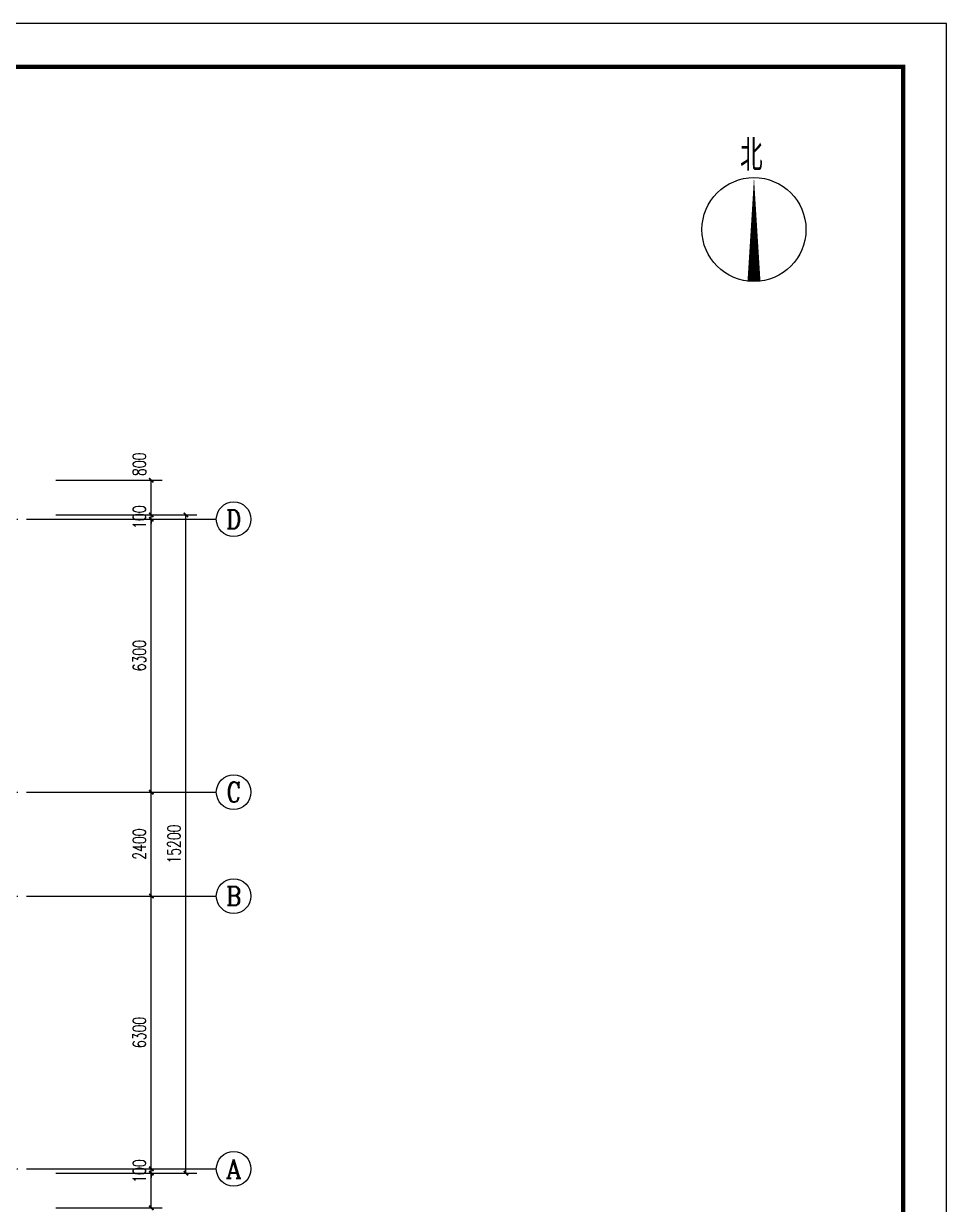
# Model space of a CAD drawing. Extents: x 6128144 to 12201635, y -1670122 to -706096.
# Drawn here: x 6603946 to 6625237, y -738605 to -711340 of the extents above; entities that cross this region are included whole.
import ezdxf
from ezdxf.enums import TextEntityAlignment as Align

# ---------------------------------------------------------------- set-up
doc = ezdxf.new("R2010")
doc.units = 0
doc.header["$LTSCALE"] = 1000
doc.header["$MEASUREMENT"] = 0
doc.linetypes.add('DOTE', pattern=[2.42, 2, -0.2, 0.02, -0.2])
doc.layers.get('0').update_dxf_attribs({"linetype": 'CONTINUOUS'})
doc.layers.get('Defpoints').update_dxf_attribs({"linetype": 'CONTINUOUS'})
for name, color, linetype in [('AXIS', 3, 'CONTINUOUS'), ('AXIS_TEXT', 7, 'CONTINUOUS'), ('DIM_SYMB', 3, 'CONTINUOUS'), ('DOTE', 252, 'CONTINUOUS'), ('PUB_TEXT', 7, 'CONTINUOUS'), ('PUB_TITLE', 4, 'CONTINUOUS')]:
    doc.layers.add(name, color=color, linetype=linetype)
doc.styles.add('_TCH_AXIS', font='COMPLEX', dxfattribs={"bigfont": 'GBCBIG'})
doc.styles.add('_TCH_DIM', font='SIMPLEX', dxfattribs={"bigfont": 'GBCBIG'})
doc.styles.add('_TCH_DIM_T3', font='SIMPLEX', dxfattribs={"width": 0.705882, "bigfont": 'GBCBIG'})
doc.styles.add('COMPLEX', font='COMPLEX')
doc.dimstyles.new('_TCH_ARCH&&100', dxfattribs={"dimtxt": 297.5, "dimasz": 100, "dimexe": 250, "dimexo": 300, "dimgap": 126.25, "dimtad": 1, "dimdec": 0, "dimzin": 0, "dimdsep": 46, "dimtxsty": '_TCH_DIM_T3', "dimblk": 'ARCHTICK', "dimcen": 0.09, "dimclrt": 7, "dimazin": 2, "dimtfac": 1, "dimtdec": 0, "dimtix": 1, "dimtmove": 2, "dimatfit": 3, "dimfxl": 0, "dimtolj": 1, "dimtzin": 0, "dimarcsym": 0})

# ---------------------------------------------------------------- blocks, each defined once
blk = doc.blocks.new('_AXISO')
blk.add_circle((0, 0), 0.5)
at = {"layer": 'AXIS_TEXT', "style": 'COMPLEX', "width": 1.041667}
blk.add_attdef('A', text='', height=0.56, dxfattribs=at).set_placement((-0.25, -0.28), (0.25, -0.28), align=Align.FIT)
blk = doc.blocks.new('_ArchTick')
at = {"color": 0, "linetype": 'ByBlock', "const_width": 0.4}
blk.add_lwpolyline([(-0.5, -0.5), (0.5, 0.5)], dxfattribs=at)
blk = doc.blocks.new('*D2471')
at = {"layer": 'AXIS', "color": 0, "lineweight": -2}
for p, q in [((6604692, -737885), (6607142, -737885)), ((6606892, -738685), (6606892, -737885)), ((6604692, -738685), (6607142, -738685))]:
    blk.add_line(p, q, dxfattribs=at)
at = {"layer": 'Defpoints', "color": 0}
for p in [(6604392, -737885), (6606892, -737885), (6604392, -738685)]:
    blk.add_point(p, dxfattribs=at)
at = {"layer": 'AXIS', "color": 0, "lineweight": -2, "xscale": 100, "yscale": 100, "zscale": 100}
for p, rotation in [((6606892, -737885), 90), ((6606892, -738685), 270)]:
    blk.add_blockref('_ArchTick', p, dxfattribs=dict(at, rotation=rotation))
at = {"layer": 'AXIS', "color": 7, "insert": (6606617, -739055), "char_height": 297.5, "attachment_point": 5, "rotation": 90, "style": '_TCH_DIM_T3'}
blk.add_mtext('\\A1;800', dxfattribs=at)
blk = doc.blocks.new('*D2472')
at = {"layer": 'AXIS', "color": 0, "lineweight": -2}
for p, q in [((6604692, -737785), (6607142, -737785)), ((6606892, -737785), (6606892, -737685)), ((6606892, -737885), (6606892, -737785)), ((6604692, -737885), (6607142, -737885)), ((6606892, -737885), (6606892, -737985))]:
    blk.add_line(p, q, dxfattribs=at)
at = {"layer": 'Defpoints', "color": 0}
for p in [(6604392, -737785), (6606892, -737785), (6604392, -737885)]:
    blk.add_point(p, dxfattribs=at)
at = {"layer": 'AXIS', "color": 0, "lineweight": -2, "xscale": 100, "yscale": 100, "zscale": 100}
for p, rotation in [((6606892, -737785), 270), ((6606892, -737885), 90)]:
    blk.add_blockref('_ArchTick', p, dxfattribs=dict(at, rotation=rotation))
at = {"layer": 'AXIS', "color": 7, "insert": (6606617, -737835), "char_height": 297.5, "attachment_point": 5, "rotation": 90, "style": '_TCH_DIM_T3'}
blk.add_mtext('\\A1;100', dxfattribs=at)
blk = doc.blocks.new('*D2473')
at = {"layer": 'AXIS', "color": 0, "lineweight": -2}
for p, q in [((6604692, -731485), (6607142, -731485)), ((6606892, -737785), (6606892, -731485)), ((6604692, -737785), (6607142, -737785))]:
    blk.add_line(p, q, dxfattribs=at)
at = {"layer": 'Defpoints', "color": 0}
for p in [(6604392, -731485), (6606892, -731485), (6604392, -737785)]:
    blk.add_point(p, dxfattribs=at)
at = {"layer": 'AXIS', "color": 0, "lineweight": -2, "xscale": 100, "yscale": 100, "zscale": 100}
for p, rotation in [((6606892, -731485), 90), ((6606892, -737785), 270)]:
    blk.add_blockref('_ArchTick', p, dxfattribs=dict(at, rotation=rotation))
at = {"layer": 'AXIS', "color": 7, "insert": (6606617, -734635), "char_height": 297.5, "attachment_point": 5, "rotation": 90, "style": '_TCH_DIM_T3'}
blk.add_mtext('\\A1;6300', dxfattribs=at)
blk = doc.blocks.new('*D2474')
at = {"layer": 'AXIS', "color": 0, "lineweight": -2}
for p, q in [((6604692, -729085), (6607142, -729085)), ((6606892, -731485), (6606892, -729085)), ((6604692, -731485), (6607142, -731485))]:
    blk.add_line(p, q, dxfattribs=at)
at = {"layer": 'Defpoints', "color": 0}
for p in [(6604392, -729085), (6606892, -729085), (6604392, -731485)]:
    blk.add_point(p, dxfattribs=at)
at = {"layer": 'AXIS', "color": 0, "lineweight": -2, "xscale": 100, "yscale": 100, "zscale": 100}
for p, rotation in [((6606892, -729085), 90), ((6606892, -731485), 270)]:
    blk.add_blockref('_ArchTick', p, dxfattribs=dict(at, rotation=rotation))
at = {"layer": 'AXIS', "color": 7, "insert": (6606617, -730285), "char_height": 297.5, "attachment_point": 5, "rotation": 90, "style": '_TCH_DIM_T3'}
blk.add_mtext('\\A1;2400', dxfattribs=at)
blk = doc.blocks.new('*D2475')
at = {"layer": 'AXIS', "color": 0, "lineweight": -2}
for p, q in [((6604692, -722785), (6607142, -722785)), ((6606892, -729085), (6606892, -722785)), ((6604692, -729085), (6607142, -729085))]:
    blk.add_line(p, q, dxfattribs=at)
at = {"layer": 'Defpoints', "color": 0}
for p in [(6604392, -722785), (6606892, -722785), (6604392, -729085)]:
    blk.add_point(p, dxfattribs=at)
at = {"layer": 'AXIS', "color": 0, "lineweight": -2, "xscale": 100, "yscale": 100, "zscale": 100}
for p, rotation in [((6606892, -722785), 90), ((6606892, -729085), 270)]:
    blk.add_blockref('_ArchTick', p, dxfattribs=dict(at, rotation=rotation))
at = {"layer": 'AXIS', "color": 7, "insert": (6606617, -725935), "char_height": 297.5, "attachment_point": 5, "rotation": 90, "style": '_TCH_DIM_T3'}
blk.add_mtext('\\A1;6300', dxfattribs=at)
blk = doc.blocks.new('*D2476')
at = {"layer": 'AXIS', "color": 0, "lineweight": -2}
for p, q in [((6604692, -722685), (6607142, -722685)), ((6604692, -722785), (6607142, -722785)), ((6606892, -722685), (6606892, -722585)), ((6606892, -722785), (6606892, -722685)), ((6606892, -722785), (6606892, -722885))]:
    blk.add_line(p, q, dxfattribs=at)
at = {"layer": 'Defpoints', "color": 0}
for p in [(6604392, -722685), (6604392, -722785), (6606892, -722685)]:
    blk.add_point(p, dxfattribs=at)
at = {"layer": 'AXIS', "color": 0, "lineweight": -2, "xscale": 100, "yscale": 100, "zscale": 100}
for p, rotation in [((6606892, -722685), 270), ((6606892, -722785), 90)]:
    blk.add_blockref('_ArchTick', p, dxfattribs=dict(at, rotation=rotation))
at = {"layer": 'AXIS', "color": 7, "insert": (6606617, -722735), "char_height": 297.5, "attachment_point": 5, "rotation": 90, "style": '_TCH_DIM_T3'}
blk.add_mtext('\\A1;100', dxfattribs=at)
blk = doc.blocks.new('*D2477')
at = {"layer": 'AXIS', "color": 0, "lineweight": -2}
for p, q in [((6604692, -721885), (6607142, -721885)), ((6606892, -722685), (6606892, -721885)), ((6604692, -722685), (6607142, -722685))]:
    blk.add_line(p, q, dxfattribs=at)
at = {"layer": 'Defpoints', "color": 0}
for p in [(6604392, -721885), (6606892, -721885), (6604392, -722685)]:
    blk.add_point(p, dxfattribs=at)
at = {"layer": 'AXIS', "color": 0, "lineweight": -2, "xscale": 100, "yscale": 100, "zscale": 100}
for p, rotation in [((6606892, -721885), 90), ((6606892, -722685), 270)]:
    blk.add_blockref('_ArchTick', p, dxfattribs=dict(at, rotation=rotation))
at = {"layer": 'AXIS', "color": 7, "insert": (6606617, -721515), "char_height": 297.5, "attachment_point": 5, "rotation": 90, "style": '_TCH_DIM_T3'}
blk.add_mtext('\\A1;800', dxfattribs=at)
blk = doc.blocks.new('*D2478')
at = {"layer": 'AXIS', "color": 0, "lineweight": -2}
for p, q in [((6604692, -722685), (6607942, -722685)), ((6607692, -737885), (6607692, -722685)), ((6604692, -737885), (6607942, -737885))]:
    blk.add_line(p, q, dxfattribs=at)
at = {"layer": 'Defpoints', "color": 0}
for p in [(6604392, -722685), (6607692, -722685), (6604392, -737885)]:
    blk.add_point(p, dxfattribs=at)
at = {"layer": 'AXIS', "color": 0, "lineweight": -2, "xscale": 100, "yscale": 100, "zscale": 100}
for p, rotation in [((6607692, -722685), 90), ((6607692, -737885), 270)]:
    blk.add_blockref('_ArchTick', p, dxfattribs=dict(at, rotation=rotation))
at = {"layer": 'AXIS', "color": 7, "insert": (6607417, -730285), "char_height": 297.5, "attachment_point": 5, "rotation": 90, "style": '_TCH_DIM_T3'}
blk.add_mtext('\\A1;15200', dxfattribs=at)

msp = doc.modelspace()

# ---------------------------------------------------------------- linework, layer by layer
at = {"layer": 'AXIS', "color": 0}
for p, q in [((6604392.1, -722785.3), (6608392.1, -722785.3)), ((6604392.1, -729085.3), (6608392.1, -729085.3)), ((6604392.1, -731485.3), (6608392.1, -731485.3)), ((6604392.1, -737785.3), (6608392.1, -737785.3))]:
    msp.add_line(p, q, dxfattribs=at)
at = {"layer": 'DIM_SYMB'}
msp.add_lwpolyline([(6620798.2, -717295, 300, 0, 0), (6620798.2, -714895, 0, 0, 0)], format="xyseb", dxfattribs=at)
msp.add_circle((6620798.2, -716095), 1200, dxfattribs=at)
at = {"layer": 'DOTE', "linetype": 'DOTE'}
for p, q in [((6577392.1, -722785.3), (6604392.1, -722785.3)), ((6577392.1, -729085.3), (6604392.1, -729085.3)), ((6577392.1, -731485.3), (6604392.1, -731485.3)), ((6577392.1, -737785.3), (6604392.1, -737785.3))]:
    msp.add_line(p, q, dxfattribs=at)
at = {"layer": 'PUB_TITLE', "color": 4}
msp.add_lwpolyline([(6565837.2, -753339.6), (6625237.2, -753339.6), (6625237.2, -711339.6), (6565837.2, -711339.6)], close=True, dxfattribs=at)
at = {"layer": 'PUB_TITLE', "color": 4, "const_width": 100}
msp.add_lwpolyline([(6568337.2, -752339.6), (6624237.2, -752339.6), (6624237.2, -712339.6), (6568337.2, -712339.6)], close=True, dxfattribs=at)

# ---------------------------------------------------------------- block references
at = {"layer": 'AXIS', "color": 0}
ref = msp.add_blockref('_AXISO', (6608792.1, -722785.3), dxfattribs=dict(at, xscale=800, yscale=800, zscale=800))
ref.add_attrib('A', 'D', dxfattribs={"layer": 'AXIS_TEXT', "color": 0, "height": 435.3, "style": '_TCH_AXIS'}).set_placement((6608616, -723003), (6608968.3, -723003), align=Align.FIT)
ref = msp.add_blockref('_AXISO', (6608792.1, -729085.3), dxfattribs=dict(at, xscale=800, yscale=800, zscale=800))
ref.add_attrib('A', 'C', dxfattribs={"layer": 'AXIS_TEXT', "color": 0, "height": 455.7, "style": '_TCH_AXIS'}).set_placement((6608629.4, -729313.2), (6608954.9, -729313.2), align=Align.FIT)
ref = msp.add_blockref('_AXISO', (6608792.1, -731485.3), dxfattribs=dict(at, xscale=800, yscale=800, zscale=800))
ref.add_attrib('A', 'B', dxfattribs={"layer": 'AXIS_TEXT', "color": 0, "height": 435.3, "style": '_TCH_AXIS'}).set_placement((6608616, -731703), (6608968.3, -731703), align=Align.FIT)
ref = msp.add_blockref('_AXISO', (6608792.1, -737785.3), dxfattribs=dict(at, xscale=800, yscale=800, zscale=800))
ref.add_attrib('A', 'A', dxfattribs={"layer": 'AXIS_TEXT', "color": 0, "height": 425.2, "style": '_TCH_AXIS'}).set_placement((6608609.9, -737997.9), (6608974.4, -737997.9), align=Align.FIT)

# ---------------------------------------------------------------- texts
at = {"layer": 'PUB_TEXT', "style": '_TCH_DIM'}
msp.add_text('北', height=723.4, dxfattribs=at).set_placement((6620476.9, -714741.2))

# ---------------------------------------------------------------- dimensions: what is measured, and where the dimension line sits
at = {"layer": 'AXIS', "color": 0}
for base, p1, p2, picture, middle in [((6606892.1, -721885.3), (6604392.1, -722685.3), (6604392.1, -721885.3), '*D2477', (6606617.1, -721515.3)), ((6606892.1, -737885.3), (6604392.1, -738685.3), (6604392.1, -737885.3), '*D2471', (6606617.1, -739055.3))]:
    dim = msp.add_linear_dim(base=base, p1=p1, p2=p2, angle=90, dimstyle='_TCH_ARCH&&100', dxfattribs=at)
    dim.commit()
    dim.dimension.update_dxf_attribs({"geometry": picture, "text_midpoint": middle, "dimtype": 161})
for p1, p2, distance, picture, middle in [((6604392.1, -722785.3), (6604392.1, -722685.3), -2500, '*D2476', (6606617.1, -722735.3)), ((6604392.1, -737885.3), (6604392.1, -722685.3), -3300, '*D2478', (6607417.1, -730285.3)), ((6604392.1, -729085.3), (6604392.1, -722785.3), -2500, '*D2475', (6606617.1, -725935.3)), ((6604392.1, -731485.3), (6604392.1, -729085.3), -2500, '*D2474', (6606617.1, -730285.3)), ((6604392.1, -737785.3), (6604392.1, -731485.3), -2500, '*D2473', (6606617.1, -734635.3)), ((6604392.1, -737885.3), (6604392.1, -737785.3), -2500, '*D2472', (6606617.1, -737835.3))]:
    dim = msp.add_aligned_dim(p1=p1, p2=p2, distance=distance, dimstyle='_TCH_ARCH&&100', dxfattribs=at)
    dim.commit()
    dim.dimension.update_dxf_attribs({"geometry": picture, "text_midpoint": middle})

doc.saveas('drawing.dxf')
